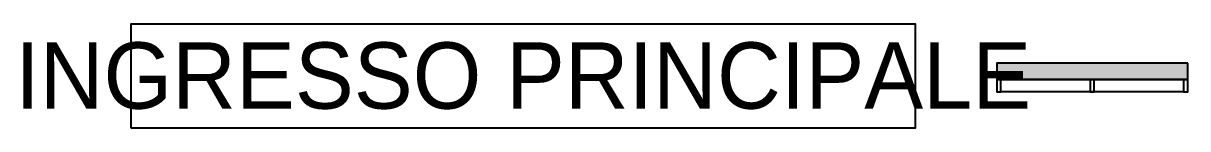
# Model space of a CAD drawing. Header units: metres. Extents: x 2.3 to 42.8, y 0.9 to 31.9.
# Drawn here: x 5.78 to 11.42, y 8.45 to 8.95 of the extents above; entities that cross this region are included whole.
import ezdxf

# ---------------------------------------------------------------- set-up
doc = ezdxf.new("R2010")
doc.units = ezdxf.units.M
for name, color, linetype in [('ARREDI', 9, 'Continuous'), ('PARETI_STRUTTURE', 7, 'Continuous'), ('PILASTRI_SETTI', 8, 'Continuous'), ('WAYFINDING_RIQUADRI', 7, 'Continuous'), ('WAYFINDING_TESTI', 7, 'Continuous')]:
    doc.layers.add(name, color=color, linetype=linetype)

msp = doc.modelspace()

# ---------------------------------------------------------------- linework, layer by layer
at = {"layer": 'ARREDI'}
for points in [[(10.9568, 8.6837), (10.4941, 8.6837), (10.4941, 8.6833), (10.9568, 8.6833)], [(11.4194, 8.6837), (10.9568, 8.6837), (10.9568, 8.6833), (11.4194, 8.6833)]]:
    msp.add_lwpolyline(points, close=True, dxfattribs=at)
at = {"layer": 'PARETI_STRUTTURE'}
for points in [[(11.4194, 8.7624), (10.4941, 8.7624), (10.4941, 8.6837), (11.4194, 8.6837)], [(10.5138, 8.6833), (10.4941, 8.6833), (10.4941, 8.6242), (10.5138, 8.6242)], [(10.9666, 8.6833), (10.9469, 8.6833), (10.9469, 8.6242), (10.9666, 8.6242)], [(11.4194, 8.6833), (11.3997, 8.6833), (11.3997, 8.6242), (11.4194, 8.6242)]]:
    msp.add_lwpolyline(points, close=True, dxfattribs=at)
for points in [[(10.5138, 8.6242), (10.5138, 8.6833)], [(11.3997, 8.6833), (11.3997, 8.6242), (10.9568, 8.6242)], [(10.9568, 8.6242), (10.5138, 8.6242)]]:
    msp.add_lwpolyline(points, dxfattribs=at)
at = {"layer": 'PILASTRI_SETTI'}
msp.add_solid([(11.4194, 8.6837), (11.4194, 8.7624), (10.4941, 8.6837), (10.4941, 8.7624)], dxfattribs=at)
at = {"layer": 'WAYFINDING_RIQUADRI'}
msp.add_lwpolyline([(6.3, 8.45), (10.1, 8.45), (10.1, 8.95), (6.3, 8.95)], close=True, dxfattribs=at)

# ---------------------------------------------------------------- texts
at = {"layer": 'WAYFINDING_TESTI', "insert": (8.2, 8.7), "char_height": 0.32, "attachment_point": 5}
msp.add_mtext('INGRESSO PRINCIPALE', dxfattribs=at)

doc.saveas('drawing.dxf')
